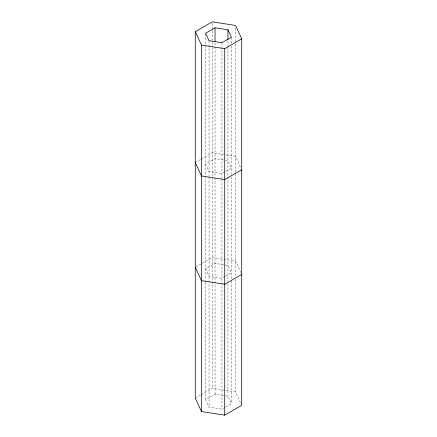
<?xml version="1.0" encoding="UTF-8"?>
<svg xmlns="http://www.w3.org/2000/svg" width="437" height="437" viewBox="0 0 437 437"><rect width="100%" height="100%" fill="white"/><g stroke="black" fill="none" stroke-linecap="round" stroke-linejoin="round"><path stroke-width="0.33" stroke-dasharray="2.19 1.64" d="M195.273 162.553L200.55 159.505M201.135 159.166L212.278 152.737L235.505 156.331L240.88 167.912M224.908 171.888L221.958 173.593L209.055 171.599L205.598 164.148L215.042 158.697L227.945 160.69L231.402 168.141L225.497 171.55M195.858 266.925L201.725 263.538M202.309 263.2L212.278 257.448L235.505 261.036L240.88 272.617M224.908 276.599L221.958 278.303L209.055 276.31L205.598 268.859L215.042 263.407L227.945 265.401L231.402 272.852L225.497 276.26M195.273 398.145L200.55 395.103M201.135 394.764L212.278 388.329L235.505 391.923L241.442 404.722M224.908 407.486L221.958 409.19L209.055 407.197L205.598 399.746L215.042 394.289L227.945 396.288L231.402 403.739L225.497 407.147M235.505 28.17L235.505 43.165M235.505 43.847L235.505 173.325M235.505 174.008L235.505 276.719M235.505 279.445L235.505 391.923M231.402 37.254L231.402 43.389M231.402 46.12L231.402 174.259M231.402 176.98L231.402 280.352M231.402 281.029L231.402 403.739M227.945 40.712L227.945 46.169M227.945 46.846L227.945 176.33M227.945 177.012L227.945 281.078M227.945 283.804L227.945 396.288M221.958 42.711L221.958 178.356M221.958 179.033L221.958 409.19M215.042 42.81L215.042 46.218M215.042 46.896L215.042 177.056M215.042 177.733L215.042 394.289M212.278 23.216L212.278 30.033M212.278 30.71L212.278 41.619M212.278 42.302L212.278 47.07M212.278 47.753L212.278 388.329M209.055 40.712L209.055 176.357M209.055 177.04L209.055 407.197M205.598 33.944L205.598 175.707M205.598 176.39L205.598 281.81M205.598 282.493L205.598 399.746"/><path stroke-width="0.66" d="M195.273 31.666L212.278 21.85L235.505 25.444L241.727 38.855L241.727 405.334L224.722 415.15L201.495 411.556L195.273 398.145L195.273 31.666L201.495 45.077L201.495 411.556M215.042 27.81L205.598 33.261L209.055 40.712L221.958 42.711L231.402 37.254L227.945 29.803L215.042 27.81L215.042 41.444M201.495 45.077L224.722 48.671L241.727 38.855M241.727 169.736L224.722 179.552L201.495 175.964L195.273 162.553M241.727 274.447L224.722 284.263L201.495 280.669L195.273 267.264M227.945 29.803L227.945 39.352M224.722 48.671L224.722 415.15"/></g></svg>
